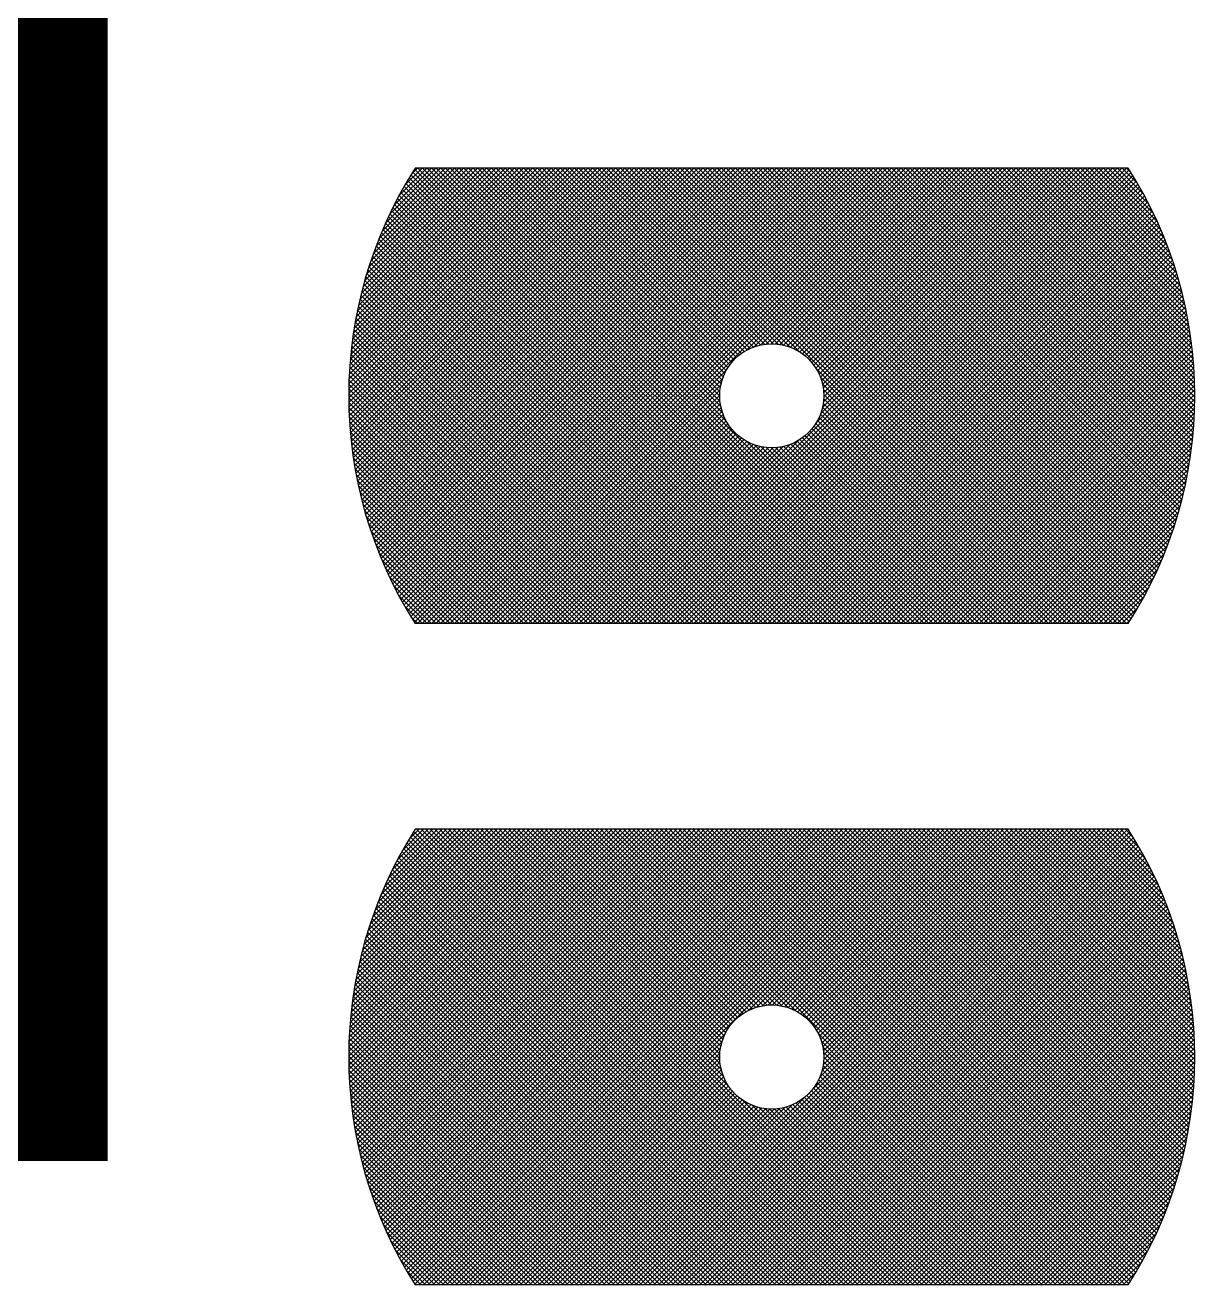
# Model space of a CAD drawing. Extents: x 0 to 395, y 0 to 270.
# Drawn here: x 320.982 to 325.475, y 105.17 to 110.009 of the extents above; entities that cross this region are included whole.
import ezdxf

# ---------------------------------------------------------------- set-up
doc = ezdxf.new("R2010")
doc.units = 0
doc.header["$LTSCALE"] = 0.3
doc.layers.get('0').update_dxf_attribs({"linetype": 'CONTINUOUS'})

# ---------------------------------------------------------------- blocks, each defined once
blk = doc.blocks.new('*X18')
at = {"color": 0}
for p, q in [((70.13, 66.0288), (71.0162, 66.915)), ((70.13, 66.0465), (70.9985, 66.915)), ((70.1302, 66.0643), (70.9809, 66.915)), ((70.1303, 66.0114), (71.0339, 66.915)), ((70.1306, 65.9941), (71.0516, 66.915)), ((70.1306, 66.0824), (70.9632, 66.915)), ((70.1311, 66.1006), (70.9455, 66.915)), ((70.1312, 65.977), (71.0693, 66.915)), ((70.1319, 66.1191), (70.9278, 66.915)), ((70.132, 65.96), (71.0869, 66.915)), ((70.1329, 65.9433), (71.1046, 66.915)), ((70.1329, 66.1378), (70.9102, 66.915)), ((70.134, 65.9267), (71.1223, 66.915)), ((70.1342, 66.1567), (70.8925, 66.915)), ((70.1352, 65.9102), (71.14, 66.915)), ((70.1357, 66.1759), (70.8748, 66.915)), ((70.1366, 65.8939), (71.1576, 66.915)), ((70.1374, 66.1953), (70.8571, 66.915)), ((70.1381, 65.8778), (71.1753, 66.915)), ((70.1395, 66.215), (70.8394, 66.915)), ((70.1398, 65.8618), (71.193, 66.915)), ((70.1416, 65.846), (71.2107, 66.915)), ((70.1417, 66.235), (70.8218, 66.915)), ((70.1436, 65.8302), (71.2284, 66.915)), ((70.1443, 66.2552), (70.8041, 66.915)), ((70.1457, 65.8147), (71.246, 66.915)), ((70.1472, 66.2758), (70.7864, 66.915)), ((70.1479, 65.7992), (71.2637, 66.915)), ((70.1503, 65.7839), (71.2814, 66.915)), ((70.1504, 66.2967), (70.7687, 66.915)), ((70.1528, 65.7687), (71.2991, 66.915)), ((70.1539, 66.3179), (70.7511, 66.915)), ((70.1554, 65.7537), (71.3167, 66.915)), ((70.1578, 66.3395), (70.7334, 66.915)), ((70.1582, 65.7388), (71.3344, 66.915)), ((70.161, 65.7239), (71.3521, 66.915)), ((70.1621, 66.3614), (70.7157, 66.915)), ((70.164, 65.7092), (71.3698, 66.915)), ((70.1668, 66.3838), (70.698, 66.915)), ((70.1671, 65.6947), (71.3875, 66.915)), ((70.1703, 65.6802), (71.4051, 66.915)), ((70.1719, 66.4065), (70.6803, 66.915)), ((70.1737, 65.6659), (71.4228, 66.915)), ((70.1771, 65.6516), (71.4405, 66.915)), ((70.1774, 66.4298), (70.6627, 66.915)), ((70.1806, 65.6375), (71.4582, 66.915)), ((70.1835, 66.4535), (70.645, 66.915)), ((70.1843, 65.6235), (71.4758, 66.915)), ((70.1881, 65.6095), (71.4935, 66.915)), ((70.1901, 66.4778), (70.6273, 66.915)), ((70.1919, 65.5957), (71.5112, 66.915)), ((70.1959, 65.582), (71.5289, 66.915)), ((70.1972, 66.5026), (70.6096, 66.915)), ((70.1999, 65.5684), (71.5465, 66.915)), ((70.2041, 65.5549), (71.5642, 66.915)), ((70.205, 66.5281), (70.592, 66.915)), ((70.2084, 65.5415), (71.5819, 66.915)), ((70.2127, 65.5281), (71.5996, 66.915)), ((70.2135, 66.5542), (70.5743, 66.915)), ((70.2172, 65.5149), (71.6173, 66.915)), ((70.2217, 65.5018), (71.6349, 66.915)), ((70.2228, 66.5812), (70.5566, 66.915)), ((70.2264, 65.4887), (71.6526, 66.915)), ((70.2311, 65.4758), (71.6703, 66.915)), ((70.2328, 66.6089), (70.5389, 66.915)), ((70.2359, 65.4629), (71.688, 66.915)), ((70.2408, 65.4502), (71.7056, 66.915)), ((70.2439, 66.6377), (70.5212, 66.915)), ((70.2458, 65.4375), (71.7233, 66.915)), ((70.2509, 65.4249), (71.741, 66.915)), ((70.256, 66.6675), (70.5036, 66.915)), ((70.2561, 65.4124), (71.7587, 66.915)), ((70.2613, 65.4), (71.7764, 66.915)), ((70.2667, 65.3877), (71.794, 66.915)), ((70.2694, 66.6985), (70.4859, 66.915)), ((70.2721, 65.3754), (71.8117, 66.915)), ((70.2776, 65.3632), (71.8294, 66.915)), ((70.2832, 65.3512), (71.8471, 66.915)), ((70.2843, 66.731), (70.4682, 66.915)), ((70.2889, 65.3392), (71.8647, 66.915)), ((70.2947, 65.3272), (71.8824, 66.915)), ((70.3005, 65.3154), (71.9001, 66.915)), ((70.3009, 66.7653), (70.4505, 66.915)), ((70.3064, 65.3036), (71.9178, 66.915)), ((70.3124, 65.292), (71.9355, 66.915)), ((70.3185, 65.2804), (71.9531, 66.915)), ((70.3196, 66.8017), (70.4329, 66.915)), ((70.3246, 65.2688), (71.9708, 66.915)), ((70.3309, 65.2574), (71.9885, 66.915)), ((70.3372, 65.246), (72.0062, 66.915)), ((70.3411, 66.8409), (70.4152, 66.915)), ((70.3436, 65.2347), (72.0238, 66.915)), ((70.35, 65.2235), (72.0415, 66.915)), ((70.3566, 65.2124), (72.0592, 66.915)), ((72.0667, 65.165), (70.3594, 66.8724)), ((70.3632, 65.2013), (72.0769, 66.915)), ((72.0844, 65.165), (70.366, 66.8834)), ((70.3662, 66.8837), (70.3975, 66.915)), ((70.3699, 65.1903), (72.0946, 66.915)), ((72.1021, 65.165), (70.3727, 66.8944)), ((70.3766, 65.1794), (72.1122, 66.915)), ((72.1198, 65.165), (70.3795, 66.9053)), ((70.3834, 65.1685), (72.1299, 66.915)), ((72.1375, 65.165), (70.3875, 66.915)), ((70.3976, 65.165), (72.1476, 66.915)), ((72.1551, 65.165), (70.4051, 66.915)), ((70.4153, 65.165), (72.1653, 66.915)), ((72.1728, 65.165), (70.4228, 66.915)), ((70.4329, 65.165), (72.1829, 66.915)), ((72.1905, 65.165), (70.4405, 66.915)), ((70.4506, 65.165), (72.2006, 66.915)), ((72.2082, 65.165), (70.4582, 66.915)), ((70.4683, 65.165), (72.2183, 66.915)), ((72.2258, 65.165), (70.4758, 66.915)), ((70.486, 65.165), (72.236, 66.915)), ((72.2435, 65.165), (70.4935, 66.915)), ((70.5037, 65.165), (72.2537, 66.915)), ((72.2612, 65.165), (70.5112, 66.915)), ((70.5213, 65.165), (72.2713, 66.915)), ((72.2789, 65.165), (70.5289, 66.915)), ((70.539, 65.165), (72.289, 66.915)), ((72.2966, 65.165), (70.5466, 66.915)), ((70.5567, 65.165), (72.3067, 66.915)), ((72.3142, 65.165), (70.5642, 66.915)), ((70.5744, 65.165), (72.3244, 66.915)), ((72.3319, 65.165), (70.5819, 66.915)), ((70.592, 65.165), (72.342, 66.915)), ((71.5963, 65.9183), (70.5996, 66.915)), ((71.5713, 65.961), (70.6173, 66.915)), ((71.5619, 65.9881), (70.6349, 66.915)), ((71.5572, 66.0104), (70.6526, 66.915)), ((71.5552, 66.0301), (70.6703, 66.915)), ((71.5552, 66.0478), (70.688, 66.915)), ((71.5565, 66.0642), (70.7057, 66.915)), ((71.5589, 66.0794), (70.7233, 66.915)), ((71.5623, 66.0937), (70.741, 66.915)), ((71.5666, 66.1071), (70.7587, 66.915)), ((71.5716, 66.1198), (70.7764, 66.915)), ((71.5773, 66.1318), (70.794, 66.915)), ((71.5836, 66.1431), (70.8117, 66.915)), ((71.5906, 66.1538), (70.8294, 66.915)), ((71.5981, 66.164), (70.8471, 66.915)), ((71.6062, 66.1736), (70.8648, 66.915)), ((71.6148, 66.1826), (70.8824, 66.915)), ((71.624, 66.1911), (70.9001, 66.915)), ((71.6337, 66.199), (70.9178, 66.915)), ((71.6441, 66.2064), (70.9355, 66.915)), ((71.655, 66.2132), (70.9531, 66.915)), ((71.6665, 66.2193), (70.9708, 66.915)), ((71.6786, 66.2249), (70.9885, 66.915)), ((71.6915, 66.2297), (71.0062, 66.915)), ((71.7052, 66.2337), (71.0239, 66.915)), ((71.7197, 66.2369), (71.0415, 66.915)), ((71.7352, 66.239), (71.0592, 66.915)), ((71.7519, 66.24), (71.0769, 66.915)), ((71.7701, 66.2394), (71.0946, 66.915)), ((71.7904, 66.2368), (71.1122, 66.915)), ((71.8137, 66.2312), (71.1299, 66.915)), ((71.843, 66.2196), (71.1476, 66.915)), ((72.9153, 65.165), (71.1653, 66.915)), ((71.1754, 65.165), (72.9254, 66.915)), ((72.933, 65.165), (71.183, 66.915)), ((71.1931, 65.165), (72.9431, 66.915)), ((72.9506, 65.165), (71.2006, 66.915)), ((71.2108, 65.165), (72.9608, 66.915)), ((72.9683, 65.165), (71.2183, 66.915)), ((71.2284, 65.165), (72.9784, 66.915)), ((72.986, 65.165), (71.236, 66.915)), ((71.2461, 65.165), (72.9961, 66.915)), ((73.0037, 65.165), (71.2537, 66.915)), ((71.2638, 65.165), (73.0138, 66.915)), ((73.0213, 65.165), (71.2713, 66.915)), ((71.2815, 65.165), (73.0315, 66.915)), ((73.039, 65.165), (71.289, 66.915)), ((71.2992, 65.165), (73.0492, 66.915)), ((73.0567, 65.165), (71.3067, 66.915)), ((71.3168, 65.165), (73.0668, 66.915)), ((73.0744, 65.165), (71.3244, 66.915)), ((71.3345, 65.165), (73.0845, 66.915)), ((73.0921, 65.165), (71.3421, 66.915)), ((71.3522, 65.165), (73.1022, 66.915)), ((73.1097, 65.165), (71.3597, 66.915)), ((71.3699, 65.165), (73.1199, 66.915)), ((73.1255, 65.1669), (71.3774, 66.915)), ((71.3875, 65.165), (73.1294, 66.9069)), ((73.1324, 65.1777), (71.3951, 66.915)), ((71.4052, 65.165), (73.1362, 66.896)), ((73.1391, 65.1886), (71.4128, 66.915)), ((71.4229, 65.165), (73.143, 66.8851)), ((73.1458, 65.1996), (71.4304, 66.915)), ((71.4406, 65.165), (73.1496, 66.8741)), ((73.1524, 65.2107), (71.4481, 66.915)), ((73.159, 65.2218), (71.4658, 66.915)), ((73.1655, 65.233), (71.4835, 66.915)), ((73.1719, 65.2443), (71.5012, 66.915)), ((73.1782, 65.2557), (71.5188, 66.915)), ((73.1844, 65.2671), (71.5365, 66.915)), ((73.1906, 65.2786), (71.5542, 66.915)), ((73.1967, 65.2902), (71.5719, 66.915)), ((73.2027, 65.3019), (71.5895, 66.915)), ((73.2086, 65.3136), (71.6072, 66.915)), ((73.2145, 65.3254), (71.6249, 66.915)), ((73.2202, 65.3373), (71.6426, 66.915)), ((73.2259, 65.3493), (71.6603, 66.915)), ((71.6615, 66.2168), (72.3597, 66.915)), ((73.2315, 65.3614), (71.6779, 66.915)), ((71.6923, 66.2299), (72.3774, 66.915)), ((73.2371, 65.3736), (71.6956, 66.915)), ((73.2425, 65.3858), (71.7133, 66.915)), ((71.7163, 66.2362), (72.3951, 66.915)), ((73.2479, 65.3981), (71.731, 66.915)), ((71.7369, 66.2392), (72.4128, 66.915)), ((73.2531, 65.4105), (71.7486, 66.915)), ((71.7554, 66.24), (72.4304, 66.915)), ((73.2583, 65.423), (71.7663, 66.915)), ((71.7724, 66.2392), (72.4481, 66.915)), ((73.2634, 65.4356), (71.784, 66.915)), ((71.788, 66.2373), (72.4658, 66.915)), ((73.2684, 65.4482), (71.8017, 66.915)), ((71.8027, 66.2342), (72.4835, 66.915)), ((71.8165, 66.2303), (72.5011, 66.915)), ((73.2733, 65.461), (71.8194, 66.915)), ((71.8294, 66.2256), (72.5188, 66.915)), ((73.2782, 65.4738), (71.837, 66.915)), ((71.8417, 66.2202), (72.5365, 66.915)), ((71.8533, 66.2142), (72.5542, 66.915)), ((73.2829, 65.4868), (71.8547, 66.915)), ((71.8643, 66.2075), (72.5719, 66.915)), ((73.2876, 65.4998), (71.8724, 66.915)), ((71.8747, 66.2002), (72.5895, 66.915)), ((71.8846, 66.1924), (72.6072, 66.915)), ((73.2921, 65.5129), (71.8901, 66.915)), ((71.8938, 66.184), (72.6249, 66.915)), ((71.9026, 66.175), (72.6426, 66.915)), ((73.2966, 65.5261), (71.9077, 66.915)), ((71.9107, 66.1655), (72.6602, 66.915)), ((71.9183, 66.1554), (72.6779, 66.915)), ((71.9206, 65.9279), (72.9077, 66.915)), ((71.9254, 66.1448), (72.6956, 66.915)), ((73.301, 65.5394), (71.9254, 66.915)), ((71.9318, 66.1335), (72.7133, 66.915)), ((71.9376, 66.1216), (72.731, 66.915)), ((71.9406, 65.9656), (72.8901, 66.915)), ((71.9427, 66.1091), (72.7486, 66.915)), ((73.3053, 65.5528), (71.9431, 66.915)), ((71.9471, 66.0958), (72.7663, 66.915)), ((71.9491, 65.9917), (72.8724, 66.915)), ((71.9506, 66.0816), (72.784, 66.915)), ((71.9532, 66.0666), (72.8017, 66.915)), ((71.9532, 66.0135), (72.8547, 66.915)), ((71.9547, 66.0504), (72.8193, 66.915)), ((71.9549, 66.0329), (72.837, 66.915)), ((73.3094, 65.5663), (71.9608, 66.915)), ((73.3135, 65.5799), (71.9784, 66.915)), ((73.3175, 65.5936), (71.9961, 66.915)), ((73.3214, 65.6074), (72.0138, 66.915)), ((73.3251, 65.6213), (72.0315, 66.915)), ((73.3288, 65.6353), (72.0492, 66.915)), ((73.3324, 65.6495), (72.0668, 66.915)), ((73.3358, 65.6637), (72.0845, 66.915)), ((73.3392, 65.678), (72.1022, 66.915)), ((73.3424, 65.6925), (72.1199, 66.915)), ((73.3455, 65.707), (72.1375, 66.915)), ((73.3485, 65.7217), (72.1552, 66.915)), ((73.3514, 65.7365), (72.1729, 66.915)), ((73.3542, 65.7514), (72.1906, 66.915)), ((73.3568, 65.7664), (72.2083, 66.915)), ((73.3593, 65.7816), (72.2259, 66.915)), ((73.3617, 65.7969), (72.2436, 66.915)), ((73.364, 65.8123), (72.2613, 66.915)), ((73.3661, 65.8279), (72.279, 66.915)), ((73.3681, 65.8436), (72.2966, 66.915)), ((73.3699, 65.8594), (72.3143, 66.915)), ((73.3716, 65.8754), (72.332, 66.915)), ((73.3732, 65.8915), (72.3497, 66.915)), ((73.3746, 65.9077), (72.3674, 66.915)), ((73.3759, 65.9242), (72.385, 66.915)), ((73.377, 65.9407), (72.4027, 66.915)), ((73.3779, 65.9575), (72.4204, 66.915)), ((73.3787, 65.9744), (72.4381, 66.915)), ((73.3793, 65.9915), (72.4557, 66.915)), ((73.3797, 66.0087), (72.4734, 66.915)), ((73.3799, 66.0262), (72.4911, 66.915)), ((73.38, 66.0438), (72.5088, 66.915)), ((73.3799, 66.0616), (72.5265, 66.915)), ((73.3795, 66.0796), (72.5441, 66.915)), ((73.379, 66.0978), (72.5618, 66.915)), ((73.3782, 66.1163), (72.5795, 66.915)), ((73.3772, 66.1349), (72.5972, 66.915)), ((73.376, 66.1538), (72.6148, 66.915)), ((73.3746, 66.173), (72.6325, 66.915)), ((73.3728, 66.1924), (72.6502, 66.915)), ((73.3709, 66.212), (72.6679, 66.915)), ((73.3686, 66.2319), (72.6856, 66.915)), ((73.3661, 66.2521), (72.7032, 66.915)), ((73.3633, 66.2727), (72.7209, 66.915)), ((73.3601, 66.2935), (72.7386, 66.915)), ((73.3566, 66.3146), (72.7563, 66.915)), ((73.3528, 66.3362), (72.7739, 66.915)), ((73.3486, 66.3581), (72.7916, 66.915)), ((73.344, 66.3803), (72.8093, 66.915)), ((73.3389, 66.4031), (72.827, 66.915)), ((73.3334, 66.4262), (72.8447, 66.915)), ((73.3275, 66.4499), (72.8623, 66.915)), ((73.321, 66.4741), (72.88, 66.915)), ((73.3139, 66.4988), (72.8977, 66.915)), ((73.3062, 66.5242), (72.9154, 66.915)), ((73.2978, 66.5502), (72.933, 66.915)), ((73.2887, 66.577), (72.9507, 66.915)), ((73.2787, 66.6047), (72.9684, 66.915)), ((73.2678, 66.6332), (72.9861, 66.915)), ((73.2559, 66.6629), (73.0038, 66.915)), ((73.2427, 66.6937), (73.0214, 66.915)), ((73.2281, 66.726), (73.0391, 66.915)), ((73.2118, 66.76), (73.0568, 66.915)), ((73.1934, 66.7961), (73.0745, 66.915)), ((73.1724, 66.8348), (73.0921, 66.915)), ((73.1479, 66.8769), (73.1098, 66.915)), ((71.996, 65.165), (70.3336, 66.8275)), ((72.0137, 65.165), (70.3399, 66.8388)), ((72.0314, 65.165), (70.3463, 66.8501)), ((72.0491, 65.165), (70.3528, 66.8613)), ((71.4583, 65.165), (73.1562, 66.863)), ((71.4759, 65.165), (73.1627, 66.8518)), ((71.4936, 65.165), (73.1691, 66.8405)), ((71.5113, 65.165), (73.1755, 66.8292)), ((71.9253, 65.165), (70.309, 66.7814)), ((71.943, 65.165), (70.315, 66.793)), ((71.9607, 65.165), (70.3211, 66.8046)), ((71.9784, 65.165), (70.3273, 66.8161)), ((71.529, 65.165), (73.1818, 66.8178)), ((71.5466, 65.165), (73.188, 66.8063)), ((71.5643, 65.165), (73.1941, 66.7948)), ((71.582, 65.165), (73.2001, 66.7831)), ((71.8546, 65.165), (70.2856, 66.734)), ((71.8723, 65.165), (70.2914, 66.7459)), ((71.89, 65.165), (70.2971, 66.7578)), ((71.9076, 65.165), (70.303, 66.7696)), ((71.5997, 65.165), (73.2061, 66.7714)), ((71.6173, 65.165), (73.212, 66.7596)), ((71.635, 65.165), (73.2178, 66.7477)), ((71.6527, 65.165), (73.2235, 66.7358)), ((71.7839, 65.165), (70.2636, 66.6853)), ((71.8016, 65.165), (70.269, 66.6976)), ((71.8193, 65.165), (70.2745, 66.7098)), ((71.8369, 65.165), (70.28, 66.7219)), ((71.6704, 65.165), (73.2291, 66.7238)), ((71.6881, 65.165), (73.2347, 66.7116)), ((71.7057, 65.165), (73.2402, 66.6994)), ((71.7234, 65.165), (73.2456, 66.6872)), ((71.7132, 65.165), (70.2429, 66.6352)), ((71.7309, 65.165), (70.248, 66.6479)), ((71.7486, 65.165), (70.2531, 66.6604)), ((71.7662, 65.165), (70.2583, 66.6729)), ((71.7411, 65.165), (73.2509, 66.6748)), ((71.7588, 65.165), (73.2561, 66.6623)), ((71.7764, 65.165), (73.2612, 66.6498)), ((71.7941, 65.165), (73.2663, 66.6372)), ((71.6425, 65.165), (70.2237, 66.5838)), ((71.6602, 65.165), (70.2284, 66.5968)), ((71.6778, 65.165), (70.2331, 66.6097)), ((71.6955, 65.165), (70.238, 66.6225)), ((71.8118, 65.165), (73.2713, 66.6245)), ((71.8295, 65.165), (73.2761, 66.6117)), ((71.8472, 65.165), (73.2809, 66.5988)), ((71.8648, 65.165), (73.2856, 66.5858)), ((71.5895, 65.165), (70.2102, 66.5442)), ((71.6071, 65.165), (70.2146, 66.5575)), ((71.6248, 65.165), (70.2191, 66.5707)), ((71.8825, 65.165), (73.2902, 66.5727)), ((71.9002, 65.165), (73.2947, 66.5595)), ((71.9179, 65.165), (73.2991, 66.5463)), ((71.9355, 65.165), (73.3034, 66.5329)), ((71.5187, 65.165), (70.1936, 66.4901)), ((71.5364, 65.165), (70.1976, 66.5038)), ((71.5541, 65.165), (70.2017, 66.5174)), ((71.5718, 65.165), (70.2059, 66.5309)), ((71.9532, 65.165), (73.3077, 66.5194)), ((71.9709, 65.165), (73.3118, 66.5059)), ((71.9886, 65.165), (73.3158, 66.4922)), ((71.4657, 65.165), (70.1822, 66.4485)), ((71.4834, 65.165), (70.1859, 66.4625)), ((71.5011, 65.165), (70.1897, 66.4764)), ((72.0063, 65.165), (73.3197, 66.4785)), ((72.0239, 65.165), (73.3235, 66.4646)), ((72.0416, 65.165), (73.3273, 66.4506)), ((72.0593, 65.165), (73.3309, 66.4366)), ((71.395, 65.165), (70.1685, 66.3915)), ((71.4127, 65.165), (70.1717, 66.4059)), ((71.4304, 65.165), (70.1751, 66.4202)), ((71.448, 65.165), (70.1786, 66.4344)), ((72.077, 65.165), (73.3344, 66.4224)), ((72.0946, 65.165), (73.3378, 66.4081)), ((72.1123, 65.165), (73.341, 66.3937)), ((71.342, 65.165), (70.1594, 66.3476)), ((71.3596, 65.165), (70.1623, 66.3623)), ((71.3773, 65.165), (70.1653, 66.377)), ((72.13, 65.165), (73.3442, 66.3792)), ((72.1477, 65.165), (73.3473, 66.3646)), ((72.1654, 65.165), (73.3502, 66.3498)), ((71.2889, 65.165), (70.1514, 66.3026)), ((71.3066, 65.165), (70.1539, 66.3177)), ((71.3243, 65.165), (70.1566, 66.3327)), ((72.183, 65.165), (73.353, 66.335)), ((72.2007, 65.165), (73.3557, 66.32)), ((72.2184, 65.165), (73.3583, 66.3049)), ((71.2359, 65.165), (70.1445, 66.2564)), ((71.2536, 65.165), (70.1466, 66.2719)), ((71.2713, 65.165), (70.1489, 66.2873)), ((72.2361, 65.165), (73.3607, 66.2896)), ((72.2537, 65.165), (73.363, 66.2743)), ((72.2714, 65.165), (73.3652, 66.2588)), ((72.2891, 65.165), (73.3673, 66.2432)), ((71.1829, 65.165), (70.1388, 66.209)), ((71.2005, 65.165), (70.1406, 66.225)), ((71.2182, 65.165), (70.1425, 66.2408)), ((72.3068, 65.165), (73.3692, 66.2274)), ((72.3245, 65.165), (73.3709, 66.2115)), ((72.3421, 65.165), (73.3726, 66.1954)), ((71.1298, 65.165), (70.1345, 66.1604)), ((71.1475, 65.165), (70.1358, 66.1767)), ((71.1652, 65.165), (70.1372, 66.193)), ((72.3598, 65.165), (73.374, 66.1792)), ((72.3775, 65.165), (73.3753, 66.1629)), ((72.3952, 65.165), (73.3765, 66.1463)), ((71.0768, 65.165), (70.1315, 66.1103)), ((71.0945, 65.165), (70.1323, 66.1271)), ((71.1122, 65.165), (70.1333, 66.1438)), ((70.6097, 65.165), (71.5782, 66.1335)), ((70.6274, 65.165), (71.5651, 66.1027)), ((72.8976, 65.165), (71.9346, 66.128)), ((72.8799, 65.165), (71.9462, 66.0987)), ((72.4128, 65.165), (73.3775, 66.1297)), ((72.4305, 65.165), (73.3784, 66.1128)), ((71.0238, 65.165), (70.1301, 66.0587)), ((71.0414, 65.165), (70.1304, 66.076)), ((71.0591, 65.165), (70.1309, 66.0932)), ((70.6451, 65.165), (71.5588, 66.0787)), ((70.6628, 65.165), (71.5558, 66.0581)), ((72.8622, 65.165), (71.9518, 66.0754)), ((72.8446, 65.165), (71.9544, 66.0551)), ((72.4482, 65.165), (73.379, 66.0958)), ((72.4659, 65.165), (73.3795, 66.0787)), ((72.4836, 65.165), (73.3799, 66.0613)), ((71.0061, 65.165), (70.13, 66.0411)), ((70.9884, 65.165), (70.1301, 66.0233)), ((70.9707, 65.165), (70.1304, 66.0054)), ((70.6804, 65.165), (71.555, 66.0396)), ((70.6981, 65.165), (71.5558, 66.0226)), ((70.7158, 65.165), (71.5577, 66.007)), ((72.7915, 65.165), (71.9519, 66.0047)), ((72.8092, 65.165), (71.954, 66.0202)), ((72.8269, 65.165), (71.955, 66.0369)), ((72.5012, 65.165), (73.38, 66.0438)), ((72.5189, 65.165), (73.3799, 66.026)), ((72.5366, 65.165), (73.3797, 66.0081)), ((70.9531, 65.165), (70.1309, 65.9872)), ((70.9354, 65.165), (70.1316, 65.9688)), ((70.7335, 65.165), (71.5608, 65.9923)), ((70.7511, 65.165), (71.5647, 65.9785)), ((70.7688, 65.165), (71.5694, 65.9656)), ((70.7865, 65.165), (71.5748, 65.9533)), ((72.7385, 65.165), (71.9399, 65.9636)), ((72.7562, 65.165), (71.9447, 65.9765)), ((72.7739, 65.165), (71.9487, 65.9902)), ((72.5543, 65.165), (73.3792, 65.99)), ((72.5719, 65.165), (73.3786, 65.9716)), ((72.5896, 65.165), (73.3777, 65.9531)), ((70.9177, 65.165), (70.1325, 65.9502)), ((70.9, 65.165), (70.1336, 65.9314)), ((70.8823, 65.165), (70.135, 65.9123)), ((70.8042, 65.165), (71.5808, 65.9417)), ((70.8219, 65.165), (71.5875, 65.9307)), ((70.8395, 65.165), (71.5948, 65.9203)), ((70.8572, 65.165), (71.6026, 65.9104)), ((72.6501, 65.165), (71.9061, 65.909)), ((72.6678, 65.165), (71.914, 65.9187)), ((72.6855, 65.165), (71.9214, 65.9291)), ((72.7031, 65.165), (71.9282, 65.94)), ((72.7208, 65.165), (71.9343, 65.9515)), ((72.6073, 65.165), (73.3766, 65.9343)), ((72.625, 65.165), (73.3752, 65.9152)), ((70.8647, 65.165), (70.1367, 65.893)), ((70.847, 65.165), (70.1386, 65.8734)), ((70.8749, 65.165), (71.611, 65.9012)), ((70.8926, 65.165), (71.62, 65.8924)), ((70.9102, 65.165), (71.6295, 65.8843)), ((70.9279, 65.165), (71.6396, 65.8767)), ((70.9456, 65.165), (71.6502, 65.8696)), ((70.9633, 65.165), (71.6615, 65.8632)), ((70.981, 65.165), (71.6734, 65.8574)), ((71.1577, 65.165), (71.8671, 65.8744)), ((72.3496, 65.165), (71.6333, 65.8813)), ((72.3673, 65.165), (71.676, 65.8563)), ((72.5264, 65.165), (71.8348, 65.8566)), ((72.544, 65.165), (71.8468, 65.8623)), ((72.5617, 65.165), (71.8581, 65.8686)), ((72.5794, 65.165), (71.8688, 65.8756)), ((72.5971, 65.165), (71.879, 65.8831)), ((72.6148, 65.165), (71.8886, 65.8912)), ((72.6324, 65.165), (71.8976, 65.8998)), ((72.6427, 65.165), (73.3736, 65.8959)), ((72.6603, 65.165), (73.3717, 65.8764)), ((72.678, 65.165), (73.3696, 65.8566)), ((70.8293, 65.165), (70.1407, 65.8536)), ((70.8116, 65.165), (70.1432, 65.8335)), ((70.794, 65.165), (70.1459, 65.813)), ((70.9986, 65.165), (71.6859, 65.8523)), ((71.0163, 65.165), (71.6992, 65.8479)), ((71.034, 65.165), (71.7134, 65.8444)), ((71.0517, 65.165), (71.7284, 65.8418)), ((71.0693, 65.165), (71.7446, 65.8403)), ((71.087, 65.165), (71.7621, 65.8401)), ((71.1047, 65.165), (71.7815, 65.8418)), ((71.1224, 65.165), (71.8033, 65.8459)), ((71.1401, 65.165), (71.8294, 65.8544)), ((72.3849, 65.165), (71.7031, 65.8469)), ((72.4026, 65.165), (71.7254, 65.8422)), ((72.4203, 65.165), (71.7451, 65.8402)), ((72.438, 65.165), (71.7628, 65.8402)), ((72.4557, 65.165), (71.7792, 65.8415)), ((72.4733, 65.165), (71.7944, 65.8439)), ((72.491, 65.165), (71.8087, 65.8473)), ((72.5087, 65.165), (71.8221, 65.8516)), ((72.6957, 65.165), (73.3672, 65.8365)), ((72.7134, 65.165), (73.3645, 65.8161)), ((70.7763, 65.165), (70.149, 65.7923)), ((70.7586, 65.165), (70.1524, 65.7712)), ((72.731, 65.165), (73.3615, 65.7955)), ((72.7487, 65.165), (73.3582, 65.7744)), ((70.7409, 65.165), (70.1561, 65.7498)), ((70.7232, 65.165), (70.1602, 65.728)), ((72.7664, 65.165), (73.3545, 65.7531)), ((72.7841, 65.165), (73.3504, 65.7313)), ((70.7056, 65.165), (70.1647, 65.7058)), ((70.6879, 65.165), (70.1696, 65.6832)), ((72.8018, 65.165), (73.346, 65.7092)), ((72.8194, 65.165), (73.3411, 65.6867)), ((72.8371, 65.165), (73.3358, 65.6637)), ((70.6702, 65.165), (70.175, 65.6602)), ((70.6525, 65.165), (70.1808, 65.6367)), ((72.8548, 65.165), (73.3301, 65.6403)), ((72.8725, 65.165), (73.3238, 65.6163)), ((70.6349, 65.165), (70.1872, 65.6127)), ((70.6172, 65.165), (70.1941, 65.5881)), ((72.8901, 65.165), (73.317, 65.5918)), ((72.9078, 65.165), (73.3096, 65.5667)), ((70.5995, 65.165), (70.2016, 65.5629)), ((70.5818, 65.165), (70.2098, 65.537)), ((72.9255, 65.165), (73.3015, 65.541)), ((70.5641, 65.165), (70.2187, 65.5104)), ((70.5465, 65.165), (70.2284, 65.483)), ((72.9432, 65.165), (73.2927, 65.5145)), ((72.9609, 65.165), (73.2831, 65.4872)), ((70.5288, 65.165), (70.2391, 65.4547)), ((70.5111, 65.165), (70.2507, 65.4254)), ((72.9785, 65.165), (73.2726, 65.4591)), ((72.9962, 65.165), (73.2611, 65.4299)), ((70.4934, 65.165), (70.2635, 65.3949)), ((73.0139, 65.165), (73.2485, 65.3996)), ((70.4758, 65.165), (70.2777, 65.363)), ((70.4581, 65.165), (70.2935, 65.3295)), ((73.0316, 65.165), (73.2345, 65.368)), ((73.0492, 65.165), (73.219, 65.3347)), ((70.4404, 65.165), (70.3113, 65.2941)), ((73.0669, 65.165), (73.2015, 65.2996)), ((70.4227, 65.165), (70.3315, 65.2562)), ((73.0846, 65.165), (73.1817, 65.2621)), ((70.405, 65.165), (70.3549, 65.2151)), ((73.1023, 65.165), (73.1589, 65.2216)), ((70.3874, 65.165), (70.3828, 65.1696)), ((73.12, 65.165), (73.1318, 65.1769))]:
    blk.add_line(p, q, dxfattribs=at)
blk = doc.blocks.new('*X16')
at = {"color": 0}
for p, q in [((70.13, 68.5744), (71.0106, 69.455)), ((70.13, 68.5921), (70.993, 69.455)), ((70.1302, 68.5569), (71.0283, 69.455)), ((70.1303, 68.61), (70.9753, 69.455)), ((70.1305, 68.5395), (71.046, 69.455)), ((70.1307, 68.6281), (70.9576, 69.455)), ((70.131, 68.5224), (71.0637, 69.455)), ((70.1314, 68.6464), (70.9399, 69.455)), ((70.1317, 68.5054), (71.0813, 69.455)), ((70.1322, 68.665), (70.9222, 69.455)), ((70.1326, 68.4886), (71.099, 69.455)), ((70.1333, 68.6837), (70.9046, 69.455)), ((70.1336, 68.4719), (71.1167, 69.455)), ((70.1346, 68.7028), (70.8869, 69.455)), ((70.1348, 68.4554), (71.1344, 69.455)), ((70.1361, 68.4391), (71.1521, 69.455)), ((70.1362, 68.722), (70.8692, 69.455)), ((70.1376, 68.4229), (71.1697, 69.455)), ((70.138, 68.7415), (70.8515, 69.455)), ((70.1393, 68.4068), (71.1874, 69.455)), ((70.1401, 68.7613), (70.8339, 69.455)), ((70.141, 68.3909), (71.2051, 69.455)), ((70.1425, 68.7813), (70.8162, 69.455)), ((70.143, 68.3752), (71.2228, 69.455)), ((70.145, 68.3596), (71.2404, 69.455)), ((70.1452, 68.8017), (70.7985, 69.455)), ((70.1472, 68.3441), (71.2581, 69.455)), ((70.1482, 68.8223), (70.7808, 69.455)), ((70.1495, 68.3287), (71.2758, 69.455)), ((70.1515, 68.8433), (70.7631, 69.455)), ((70.152, 68.3135), (71.2935, 69.455)), ((70.1546, 68.2984), (71.3112, 69.455)), ((70.1551, 68.8647), (70.7455, 69.455)), ((70.1573, 68.2835), (71.3288, 69.455)), ((70.1591, 68.8863), (70.7278, 69.455)), ((70.1601, 68.2686), (71.3465, 69.455)), ((70.1631, 68.2539), (71.3642, 69.455)), ((70.1635, 68.9084), (70.7101, 69.455)), ((70.1661, 68.2393), (71.3819, 69.455)), ((70.1683, 68.9309), (70.6924, 69.455)), ((70.1693, 68.2248), (71.3995, 69.455)), ((70.1726, 68.2104), (71.4172, 69.455)), ((70.1736, 68.9538), (70.6748, 69.455)), ((70.176, 68.1961), (71.4349, 69.455)), ((70.1793, 68.9772), (70.6571, 69.455)), ((70.1795, 68.1819), (71.4526, 69.455)), ((70.1831, 68.1679), (71.4703, 69.455)), ((70.1855, 69.0011), (70.6394, 69.455)), ((70.1869, 68.1539), (71.4879, 69.455)), ((70.1907, 68.1401), (71.5056, 69.455)), ((70.1923, 69.0255), (70.6217, 69.455)), ((70.1946, 68.1263), (71.5233, 69.455)), ((70.1986, 68.1127), (71.541, 69.455)), ((70.1996, 69.0506), (70.604, 69.455)), ((70.2028, 68.0991), (71.5586, 69.455)), ((70.207, 68.0857), (71.5763, 69.455)), ((70.2076, 69.0763), (70.5864, 69.455)), ((70.2113, 68.0723), (71.594, 69.455)), ((70.2158, 68.0591), (71.6117, 69.455)), ((70.2163, 69.1027), (70.5687, 69.455)), ((70.2203, 68.0459), (71.6294, 69.455)), ((70.2249, 68.0329), (71.647, 69.455)), ((70.2258, 69.1298), (70.551, 69.455)), ((70.2296, 68.0199), (71.6647, 69.455)), ((70.2344, 68.007), (71.6824, 69.455)), ((70.2362, 69.1579), (70.5333, 69.455)), ((70.2393, 67.9942), (71.7001, 69.455)), ((70.2442, 67.9815), (71.7177, 69.455)), ((70.2476, 69.1869), (70.5157, 69.455)), ((70.2493, 67.9689), (71.7354, 69.455)), ((70.2544, 67.9563), (71.7531, 69.455)), ((70.2597, 67.9439), (71.7708, 69.455)), ((70.2601, 69.2171), (70.498, 69.455)), ((70.265, 67.9315), (71.7885, 69.455)), ((70.2704, 67.9193), (71.8061, 69.455)), ((70.2739, 69.2486), (70.4803, 69.455)), ((70.2759, 67.9071), (71.8238, 69.455)), ((70.2814, 67.895), (71.8415, 69.455)), ((70.2871, 67.8829), (71.8592, 69.455)), ((70.2893, 69.2817), (70.4626, 69.455)), ((70.2928, 67.871), (71.8768, 69.455)), ((70.2986, 67.8591), (71.8945, 69.455)), ((70.3045, 67.8473), (71.9122, 69.455)), ((70.3065, 69.3166), (70.4449, 69.455)), ((70.3105, 67.8356), (71.9299, 69.455)), ((70.3166, 67.824), (71.9476, 69.455)), ((70.3227, 67.8125), (71.9652, 69.455)), ((70.3261, 69.3538), (70.4273, 69.455)), ((70.3289, 67.801), (71.9829, 69.455)), ((70.3352, 67.7896), (72.0006, 69.455)), ((70.3415, 67.7783), (72.0183, 69.455)), ((70.348, 67.767), (72.0359, 69.455)), ((70.3486, 69.394), (70.4096, 69.455)), ((70.3545, 67.7559), (72.0536, 69.455)), ((70.3611, 67.7448), (72.0713, 69.455)), ((70.3677, 67.7338), (72.089, 69.455)), ((70.3745, 67.7228), (72.1067, 69.455)), ((72.1077, 67.705), (70.3749, 69.4378)), ((70.3751, 69.4382), (70.3919, 69.455)), ((70.3813, 67.7119), (72.1243, 69.455)), ((72.1254, 67.705), (70.3817, 69.4487)), ((70.392, 67.705), (72.142, 69.455)), ((72.143, 67.705), (70.393, 69.455)), ((70.4097, 67.705), (72.1597, 69.455)), ((72.1607, 67.705), (70.4107, 69.455)), ((70.4274, 67.705), (72.1774, 69.455)), ((72.1784, 67.705), (70.4284, 69.455)), ((70.445, 67.705), (72.195, 69.455)), ((72.1961, 67.705), (70.4461, 69.455)), ((70.4627, 67.705), (72.2127, 69.455)), ((72.2138, 67.705), (70.4638, 69.455)), ((70.4804, 67.705), (72.2304, 69.455)), ((72.2314, 67.705), (70.4814, 69.455)), ((70.4981, 67.705), (72.2481, 69.455)), ((72.2491, 67.705), (70.4991, 69.455)), ((70.5157, 67.705), (72.2657, 69.455)), ((72.2668, 67.705), (70.5168, 69.455)), ((70.5334, 67.705), (72.2834, 69.455)), ((72.2845, 67.705), (70.5345, 69.455)), ((70.5511, 67.705), (72.3011, 69.455)), ((72.3021, 67.705), (70.5521, 69.455)), ((70.5688, 67.705), (72.3188, 69.455)), ((72.3198, 67.705), (70.5698, 69.455)), ((70.5865, 67.705), (72.3365, 69.455)), ((72.3375, 67.705), (70.5875, 69.455)), ((71.5842, 68.476), (70.6052, 69.455)), ((71.5675, 68.5103), (70.6229, 69.455)), ((71.56, 68.5355), (70.6405, 69.455)), ((71.5563, 68.5569), (70.6582, 69.455)), ((71.555, 68.5758), (70.6759, 69.455)), ((71.5554, 68.5931), (70.6936, 69.455)), ((71.5571, 68.6091), (70.7112, 69.455)), ((71.5599, 68.624), (70.7289, 69.455)), ((71.5636, 68.638), (70.7466, 69.455)), ((71.5681, 68.6512), (70.7643, 69.455)), ((71.5733, 68.6636), (70.782, 69.455)), ((71.5792, 68.6754), (70.7996, 69.455)), ((71.5858, 68.6866), (70.8173, 69.455)), ((71.5929, 68.6971), (70.835, 69.455)), ((71.6006, 68.7071), (70.8527, 69.455)), ((71.6088, 68.7165), (70.8703, 69.455)), ((71.6176, 68.7254), (70.888, 69.455)), ((71.627, 68.7337), (70.9057, 69.455)), ((71.6369, 68.7414), (70.9234, 69.455)), ((71.6474, 68.7486), (70.9411, 69.455)), ((71.6585, 68.7552), (70.9587, 69.455)), ((71.6703, 68.7612), (70.9764, 69.455)), ((71.6826, 68.7664), (70.9941, 69.455)), ((71.6957, 68.771), (71.0118, 69.455)), ((71.7096, 68.7748), (71.0294, 69.455)), ((71.7245, 68.7777), (71.0471, 69.455)), ((71.7403, 68.7795), (71.0648, 69.455)), ((71.7575, 68.78), (71.0825, 69.455)), ((71.7763, 68.7789), (71.1002, 69.455)), ((71.7974, 68.7755), (71.1178, 69.455)), ((71.8221, 68.7684), (71.1355, 69.455)), ((71.8549, 68.7532), (71.1532, 69.455)), ((71.1698, 67.705), (72.9198, 69.455)), ((72.9209, 67.705), (71.1709, 69.455)), ((71.1875, 67.705), (72.9375, 69.455)), ((72.9385, 67.705), (71.1885, 69.455)), ((71.2052, 67.705), (72.9552, 69.455)), ((72.9562, 67.705), (71.2062, 69.455)), ((71.2229, 67.705), (72.9729, 69.455)), ((72.9739, 67.705), (71.2239, 69.455)), ((71.2405, 67.705), (72.9905, 69.455)), ((72.9916, 67.705), (71.2416, 69.455)), ((71.2582, 67.705), (73.0082, 69.455)), ((73.0092, 67.705), (71.2592, 69.455)), ((71.2759, 67.705), (73.0259, 69.455)), ((73.0269, 67.705), (71.2769, 69.455)), ((71.2936, 67.705), (73.0436, 69.455)), ((73.0446, 67.705), (71.2946, 69.455)), ((71.3112, 67.705), (73.0612, 69.455)), ((73.0623, 67.705), (71.3123, 69.455)), ((71.3289, 67.705), (73.0789, 69.455)), ((73.08, 67.705), (71.33, 69.455)), ((71.3466, 67.705), (73.0966, 69.455)), ((73.0976, 67.705), (71.3476, 69.455)), ((71.3643, 67.705), (73.1143, 69.455)), ((73.1153, 67.705), (71.3653, 69.455)), ((71.382, 67.705), (73.1273, 69.4503)), ((73.1277, 67.7103), (71.383, 69.455)), ((71.3996, 67.705), (73.1341, 69.4395)), ((73.1345, 67.7212), (71.4007, 69.455)), ((73.1412, 67.7321), (71.4183, 69.455)), ((73.1479, 67.7431), (71.436, 69.455)), ((73.1545, 67.7542), (71.4537, 69.455)), ((73.161, 67.7653), (71.4714, 69.455)), ((73.1675, 67.7766), (71.4891, 69.455)), ((73.1739, 67.7879), (71.5067, 69.455)), ((73.1802, 67.7993), (71.5244, 69.455)), ((73.1864, 67.8107), (71.5421, 69.455)), ((73.1925, 67.8223), (71.5598, 69.455)), ((73.1986, 67.8339), (71.5774, 69.455)), ((73.2046, 67.8456), (71.5951, 69.455)), ((73.2105, 67.8573), (71.6128, 69.455)), ((73.2163, 67.8692), (71.6305, 69.455)), ((73.222, 67.8811), (71.6482, 69.455)), ((71.6483, 68.7492), (72.3541, 69.455)), ((73.2277, 67.8931), (71.6658, 69.455)), ((73.2333, 67.9052), (71.6835, 69.455)), ((71.6837, 68.7668), (72.3718, 69.455)), ((73.2388, 67.9174), (71.7012, 69.455)), ((71.7092, 68.7747), (72.3895, 69.455)), ((73.2442, 67.9297), (71.7189, 69.455)), ((71.7307, 68.7785), (72.4072, 69.455)), ((73.2495, 67.942), (71.7365, 69.455)), ((71.7498, 68.7799), (72.4248, 69.455)), ((73.2548, 67.9545), (71.7542, 69.455)), ((71.7672, 68.7796), (72.4425, 69.455)), ((73.2599, 67.967), (71.7719, 69.455)), ((71.7832, 68.778), (72.4602, 69.455)), ((73.265, 67.9796), (71.7896, 69.455)), ((71.7982, 68.7753), (72.4779, 69.455)), ((73.27, 67.9923), (71.8073, 69.455)), ((71.8122, 68.7716), (72.4956, 69.455)), ((73.2749, 68.005), (71.8249, 69.455)), ((71.8254, 68.7672), (72.5132, 69.455)), ((71.8379, 68.762), (72.5309, 69.455)), ((73.2797, 68.0179), (71.8426, 69.455)), ((71.8497, 68.7561), (72.5486, 69.455)), ((73.2844, 68.0309), (71.8603, 69.455)), ((71.8609, 68.7496), (72.5663, 69.455)), ((71.8715, 68.7426), (72.5839, 69.455)), ((73.289, 68.0439), (71.878, 69.455)), ((71.8815, 68.7349), (72.6016, 69.455)), ((71.891, 68.7267), (72.6193, 69.455)), ((73.2936, 68.0571), (71.8956, 69.455)), ((71.8999, 68.7179), (72.637, 69.455)), ((71.9082, 68.7086), (72.6547, 69.455)), ((73.298, 68.0703), (71.9133, 69.455)), ((71.916, 68.6987), (72.6723, 69.455)), ((71.9232, 68.6882), (72.69, 69.455)), ((71.9296, 68.4825), (72.9021, 69.455)), ((71.9298, 68.6771), (72.7077, 69.455)), ((73.3023, 68.0837), (71.931, 69.455)), ((71.9358, 68.6655), (72.7254, 69.455)), ((71.9412, 68.6531), (72.743, 69.455)), ((71.944, 68.5145), (72.8845, 69.455)), ((71.9458, 68.64), (72.7607, 69.455)), ((73.3066, 68.0971), (71.9487, 69.455)), ((71.9496, 68.6262), (72.7784, 69.455)), ((71.9507, 68.539), (72.8668, 69.455)), ((71.9525, 68.6114), (72.7961, 69.455)), ((71.954, 68.5599), (72.8491, 69.455)), ((71.9544, 68.5956), (72.8138, 69.455)), ((71.955, 68.5786), (72.8314, 69.455)), ((73.3107, 68.1106), (71.9664, 69.455)), ((73.3148, 68.1243), (71.984, 69.455)), ((73.3187, 68.138), (72.0017, 69.455)), ((73.3226, 68.1518), (72.0194, 69.455)), ((73.3263, 68.1658), (72.0371, 69.455)), ((73.3299, 68.1798), (72.0547, 69.455)), ((73.3335, 68.1939), (72.0724, 69.455)), ((73.3369, 68.2082), (72.0901, 69.455)), ((73.3402, 68.2226), (72.1078, 69.455)), ((73.3434, 68.2371), (72.1255, 69.455)), ((73.3465, 68.2517), (72.1431, 69.455)), ((73.3494, 68.2664), (72.1608, 69.455)), ((73.3523, 68.2812), (72.1785, 69.455)), ((73.355, 68.2961), (72.1962, 69.455)), ((73.3576, 68.3112), (72.2138, 69.455)), ((73.3601, 68.3264), (72.2315, 69.455)), ((73.3624, 68.3418), (72.2492, 69.455)), ((73.3647, 68.3572), (72.2669, 69.455)), ((73.3667, 68.3728), (72.2846, 69.455)), ((73.3687, 68.3885), (72.3022, 69.455)), ((73.3705, 68.4044), (72.3199, 69.455)), ((73.3721, 68.4204), (72.3376, 69.455)), ((73.3737, 68.4366), (72.3553, 69.455)), ((73.375, 68.4529), (72.3729, 69.455)), ((73.3762, 68.4694), (72.3906, 69.455)), ((73.3773, 68.486), (72.4083, 69.455)), ((73.3782, 68.5028), (72.426, 69.455)), ((73.3789, 68.5198), (72.4437, 69.455)), ((73.3794, 68.5369), (72.4613, 69.455)), ((73.3798, 68.5542), (72.479, 69.455)), ((73.38, 68.5717), (72.4967, 69.455)), ((73.38, 68.5894), (72.5144, 69.455)), ((73.3798, 68.6073), (72.532, 69.455)), ((73.3794, 68.6254), (72.5497, 69.455)), ((73.3788, 68.6436), (72.5674, 69.455)), ((73.3779, 68.6622), (72.5851, 69.455)), ((73.3769, 68.6809), (72.6028, 69.455)), ((73.3756, 68.6999), (72.6204, 69.455)), ((73.374, 68.7191), (72.6381, 69.455)), ((73.3722, 68.7385), (72.6558, 69.455)), ((73.3702, 68.7583), (72.6735, 69.455)), ((73.3679, 68.7783), (72.6911, 69.455)), ((73.3652, 68.7986), (72.7088, 69.455)), ((73.3623, 68.8192), (72.7265, 69.455)), ((73.359, 68.8401), (72.7442, 69.455)), ((73.3554, 68.8614), (72.7619, 69.455)), ((73.3515, 68.883), (72.7795, 69.455)), ((73.3472, 68.905), (72.7972, 69.455)), ((73.3424, 68.9275), (72.8149, 69.455)), ((73.3372, 68.9503), (72.8326, 69.455)), ((73.3316, 68.9736), (72.8502, 69.455)), ((73.3255, 68.9975), (72.8679, 69.455)), ((73.3188, 69.0218), (72.8856, 69.455)), ((73.3115, 69.0467), (72.9033, 69.455)), ((73.3036, 69.0723), (72.921, 69.455)), ((73.295, 69.0986), (72.9386, 69.455)), ((73.2856, 69.1257), (72.9563, 69.455)), ((73.2754, 69.1536), (72.974, 69.455)), ((73.2642, 69.1825), (72.9917, 69.455)), ((73.2519, 69.2125), (73.0093, 69.455)), ((73.2383, 69.2438), (73.027, 69.455)), ((73.2231, 69.2766), (73.0447, 69.455)), ((73.2062, 69.3111), (73.0624, 69.455)), ((73.1871, 69.348), (73.08, 69.455)), ((73.1651, 69.3876), (73.0977, 69.455)), ((73.1393, 69.4311), (73.1154, 69.455)), ((72.037, 67.705), (70.3484, 69.3936)), ((72.0547, 67.705), (70.3549, 69.4048)), ((72.0723, 67.705), (70.3615, 69.4159)), ((72.09, 67.705), (70.3681, 69.4269)), ((71.4173, 67.705), (73.1409, 69.4285)), ((71.435, 67.705), (73.1475, 69.4175)), ((71.4527, 67.705), (73.1541, 69.4065)), ((71.4703, 67.705), (73.1607, 69.3953)), ((71.9663, 67.705), (70.3231, 69.3482)), ((71.9839, 67.705), (70.3293, 69.3597)), ((72.0016, 67.705), (70.3356, 69.3711)), ((72.0193, 67.705), (70.3419, 69.3824)), ((71.488, 67.705), (73.1671, 69.3841)), ((71.5057, 67.705), (73.1735, 69.3728)), ((71.5234, 67.705), (73.1798, 69.3614)), ((71.5411, 67.705), (73.186, 69.35)), ((71.8956, 67.705), (70.299, 69.3016)), ((71.9132, 67.705), (70.3049, 69.3133)), ((71.9309, 67.705), (70.3109, 69.325)), ((71.9486, 67.705), (70.3169, 69.3367)), ((71.5587, 67.705), (73.1922, 69.3384)), ((71.5764, 67.705), (73.1982, 69.3268)), ((71.5941, 67.705), (73.2042, 69.3151)), ((71.6118, 67.705), (73.2101, 69.3034)), ((71.6294, 67.705), (73.216, 69.2915)), ((71.8248, 67.705), (70.2762, 69.2536)), ((71.8425, 67.705), (70.2818, 69.2657)), ((71.8602, 67.705), (70.2874, 69.2778)), ((71.8779, 67.705), (70.2932, 69.2897)), ((71.6471, 67.705), (73.2217, 69.2796)), ((71.6648, 67.705), (73.2274, 69.2676)), ((71.6825, 67.705), (73.233, 69.2555)), ((71.7002, 67.705), (73.2385, 69.2433)), ((71.7541, 67.705), (70.2547, 69.2044)), ((71.7718, 67.705), (70.26, 69.2168)), ((71.7895, 67.705), (70.2653, 69.2292)), ((71.8072, 67.705), (70.2707, 69.2415)), ((71.7178, 67.705), (73.2439, 69.231)), ((71.7355, 67.705), (73.2492, 69.2187)), ((71.7532, 67.705), (73.2545, 69.2063)), ((71.7709, 67.705), (73.2596, 69.1938)), ((71.6834, 67.705), (70.2347, 69.1538)), ((71.7011, 67.705), (70.2396, 69.1666)), ((71.7188, 67.705), (70.2445, 69.1793)), ((71.7365, 67.705), (70.2496, 69.1919)), ((71.7885, 67.705), (73.2647, 69.1812)), ((71.8062, 67.705), (73.2697, 69.1685)), ((71.8239, 67.705), (73.2746, 69.1557)), ((71.6127, 67.705), (70.216, 69.1017)), ((71.6304, 67.705), (70.2205, 69.1148)), ((71.6481, 67.705), (70.2252, 69.1279)), ((71.6657, 67.705), (70.2299, 69.1409)), ((71.8416, 67.705), (73.2794, 69.1428)), ((71.8593, 67.705), (73.2841, 69.1299)), ((71.8769, 67.705), (73.2888, 69.1168)), ((71.8946, 67.705), (73.2933, 69.1037)), ((71.5597, 67.705), (70.203, 69.0617)), ((71.5774, 67.705), (70.2073, 69.0751)), ((71.595, 67.705), (70.2116, 69.0884)), ((71.9123, 67.705), (73.2977, 69.0905)), ((71.93, 67.705), (73.3021, 69.0771)), ((71.9476, 67.705), (73.3063, 69.0637)), ((71.9653, 67.705), (73.3105, 69.0502)), ((71.489, 67.705), (70.1871, 69.0069)), ((71.5066, 67.705), (70.1909, 69.0207)), ((71.5243, 67.705), (70.1948, 69.0345)), ((71.542, 67.705), (70.1989, 69.0481)), ((71.983, 67.705), (73.3145, 69.0366)), ((72.0007, 67.705), (73.3185, 69.0228)), ((72.0184, 67.705), (73.3223, 69.009)), ((71.4359, 67.705), (70.1762, 68.9647)), ((71.4536, 67.705), (70.1797, 68.9789)), ((71.4713, 67.705), (70.1833, 68.9929)), ((72.036, 67.705), (73.3261, 68.9951)), ((72.0537, 67.705), (73.3297, 68.981)), ((72.0714, 67.705), (73.3333, 68.9669)), ((72.0891, 67.705), (73.3367, 68.9526)), ((71.3652, 67.705), (70.1632, 68.907)), ((71.3829, 67.705), (70.1663, 68.9216)), ((71.4006, 67.705), (70.1695, 68.9361)), ((71.4183, 67.705), (70.1728, 68.9505)), ((72.1067, 67.705), (73.34, 68.9383)), ((72.1244, 67.705), (73.3432, 68.9238)), ((72.1421, 67.705), (73.3463, 68.9092)), ((71.3122, 67.705), (70.1547, 68.8625)), ((71.3299, 67.705), (70.1575, 68.8774)), ((71.3475, 67.705), (70.1603, 68.8923)), ((72.1598, 67.705), (73.3493, 68.8945)), ((72.1775, 67.705), (73.3521, 68.8797)), ((72.1951, 67.705), (73.3549, 68.8647)), ((71.2592, 67.705), (70.1473, 68.8168)), ((71.2768, 67.705), (70.1497, 68.8322)), ((71.2945, 67.705), (70.1521, 68.8474)), ((72.2128, 67.705), (73.3575, 68.8497)), ((72.2305, 67.705), (73.36, 68.8345)), ((72.2482, 67.705), (73.3623, 68.8191)), ((71.2061, 67.705), (70.1411, 68.77)), ((71.2238, 67.705), (70.1431, 68.7857)), ((71.2415, 67.705), (70.1451, 68.8013)), ((72.2658, 67.705), (73.3645, 68.8037)), ((72.2835, 67.705), (73.3666, 68.7881)), ((72.3012, 67.705), (73.3686, 68.7724)), ((71.1531, 67.705), (70.1362, 68.7219)), ((71.1708, 67.705), (70.1377, 68.7381)), ((71.1884, 67.705), (70.1394, 68.7541)), ((72.3189, 67.705), (73.3704, 68.7565)), ((72.3365, 67.705), (73.3721, 68.7405)), ((72.3542, 67.705), (73.3736, 68.7243)), ((71.1001, 67.705), (70.1326, 68.6724)), ((71.1177, 67.705), (70.1337, 68.6891)), ((71.1354, 67.705), (70.1349, 68.7056)), ((70.6041, 67.705), (71.5858, 68.6867)), ((72.9032, 67.705), (71.9282, 68.6799)), ((72.3719, 67.705), (73.3749, 68.708)), ((72.3896, 67.705), (73.3762, 68.6916)), ((72.4073, 67.705), (73.3772, 68.675)), ((71.047, 67.705), (70.1305, 68.6215)), ((71.0647, 67.705), (70.1311, 68.6386)), ((71.0824, 67.705), (70.1318, 68.6556)), ((70.6218, 67.705), (71.5682, 68.6513)), ((70.6395, 67.705), (71.5603, 68.6258)), ((72.8855, 67.705), (71.9434, 68.6471)), ((72.8678, 67.705), (71.9505, 68.6224)), ((72.4249, 67.705), (73.3781, 68.6582)), ((72.4426, 67.705), (73.3788, 68.6412)), ((72.4603, 67.705), (73.3794, 68.6241)), ((71.0117, 67.705), (70.13, 68.5867)), ((70.994, 67.705), (70.13, 68.569)), ((71.0294, 67.705), (70.1302, 68.6042)), ((70.6572, 67.705), (71.5565, 68.6043)), ((70.6748, 67.705), (71.5551, 68.5852)), ((70.6925, 67.705), (71.5554, 68.5678)), ((72.8502, 67.705), (71.9539, 68.6013)), ((72.8148, 67.705), (71.9545, 68.5653)), ((72.8325, 67.705), (71.955, 68.5825)), ((72.478, 67.705), (73.3798, 68.6068)), ((72.4956, 67.705), (73.38, 68.5893)), ((72.5133, 67.705), (73.38, 68.5717)), ((70.9763, 67.705), (70.1303, 68.5511)), ((70.9586, 67.705), (70.1307, 68.533)), ((70.7102, 67.705), (71.557, 68.5518)), ((70.7279, 67.705), (71.5597, 68.5368)), ((70.7456, 67.705), (71.5634, 68.5228)), ((72.7618, 67.705), (71.946, 68.5207)), ((72.7794, 67.705), (71.9498, 68.5346)), ((72.7971, 67.705), (71.9527, 68.5495)), ((72.531, 67.705), (73.3798, 68.5538)), ((72.5487, 67.705), (73.3794, 68.5357)), ((72.5664, 67.705), (73.3788, 68.5174)), ((70.941, 67.705), (70.1313, 68.5146)), ((70.9233, 67.705), (70.1322, 68.4961)), ((70.9056, 67.705), (70.1332, 68.4774)), ((70.7632, 67.705), (71.5678, 68.5096)), ((70.7809, 67.705), (71.573, 68.4971)), ((70.7986, 67.705), (71.5789, 68.4853)), ((70.8163, 67.705), (71.5854, 68.4741)), ((72.6911, 67.705), (71.9236, 68.4724)), ((72.7087, 67.705), (71.9302, 68.4835)), ((72.7264, 67.705), (71.9362, 68.4953)), ((72.7441, 67.705), (71.9414, 68.5076)), ((72.584, 67.705), (73.378, 68.4989)), ((72.6017, 67.705), (73.3769, 68.4802)), ((70.8879, 67.705), (70.1346, 68.4584)), ((70.8703, 67.705), (70.1361, 68.4391)), ((70.8526, 67.705), (70.1379, 68.4196)), ((70.8339, 67.705), (71.5924, 68.4635)), ((70.8516, 67.705), (71.6001, 68.4535)), ((70.8693, 67.705), (71.6083, 68.444)), ((70.887, 67.705), (71.6171, 68.4351)), ((70.9047, 67.705), (71.6264, 68.4268)), ((72.6027, 67.705), (71.8821, 68.4256)), ((72.6203, 67.705), (71.8915, 68.4338)), ((72.638, 67.705), (71.9004, 68.4426)), ((72.6557, 67.705), (71.9087, 68.452)), ((72.6734, 67.705), (71.9164, 68.4619)), ((72.6194, 67.705), (73.3757, 68.4613)), ((72.6371, 67.705), (73.3741, 68.4421)), ((72.6547, 67.705), (73.3724, 68.4226)), ((70.8349, 67.705), (70.14, 68.3999)), ((70.8172, 67.705), (70.1424, 68.3798)), ((70.9223, 67.705), (71.6363, 68.419)), ((70.94, 67.705), (71.6468, 68.4118)), ((70.9577, 67.705), (71.6579, 68.4052)), ((70.9754, 67.705), (71.6695, 68.3992)), ((70.993, 67.705), (71.6819, 68.3938)), ((71.0107, 67.705), (71.695, 68.3892)), ((71.0284, 67.705), (71.7088, 68.3854)), ((71.0461, 67.705), (71.7236, 68.3825)), ((71.0638, 67.705), (71.7394, 68.3806)), ((71.0814, 67.705), (71.7564, 68.38)), ((71.0991, 67.705), (71.7751, 68.381)), ((71.1168, 67.705), (71.796, 68.3843)), ((71.1345, 67.705), (71.8205, 68.391)), ((71.1521, 67.705), (71.8525, 68.4054)), ((72.3552, 67.705), (71.651, 68.4092)), ((72.3729, 67.705), (71.6853, 68.3925)), ((72.3905, 67.705), (71.7105, 68.385)), ((72.4082, 67.705), (71.7319, 68.3813)), ((72.4259, 67.705), (71.7508, 68.38)), ((72.4436, 67.705), (71.7681, 68.3804)), ((72.4612, 67.705), (71.7841, 68.3821)), ((72.4789, 67.705), (71.799, 68.3849)), ((72.4966, 67.705), (71.813, 68.3886)), ((72.5143, 67.705), (71.8262, 68.3931)), ((72.532, 67.705), (71.8386, 68.3983)), ((72.5496, 67.705), (71.8504, 68.4042)), ((72.5673, 67.705), (71.8616, 68.4108)), ((72.585, 67.705), (71.8721, 68.4179)), ((72.6724, 67.705), (73.3703, 68.4029)), ((72.6901, 67.705), (73.368, 68.3829)), ((70.7995, 67.705), (70.145, 68.3595)), ((70.7819, 67.705), (70.148, 68.3389)), ((72.7078, 67.705), (73.3654, 68.3626)), ((72.7255, 67.705), (73.3625, 68.342)), ((70.7642, 67.705), (70.1513, 68.3179)), ((70.7465, 67.705), (70.1549, 68.2966)), ((70.7288, 67.705), (70.1589, 68.2749)), ((72.7431, 67.705), (73.3592, 68.3211)), ((72.7608, 67.705), (73.3557, 68.2999)), ((72.7785, 67.705), (73.3517, 68.2782)), ((70.7112, 67.705), (70.1633, 68.2529)), ((70.6935, 67.705), (70.168, 68.2304)), ((72.7962, 67.705), (73.3474, 68.2563)), ((72.8138, 67.705), (73.3427, 68.2339)), ((70.6758, 67.705), (70.1733, 68.2075)), ((70.6581, 67.705), (70.1789, 68.1842)), ((72.8315, 67.705), (73.3376, 68.211)), ((72.8492, 67.705), (73.3319, 68.1877)), ((70.6404, 67.705), (70.1851, 68.1603)), ((70.6228, 67.705), (70.1919, 68.1359)), ((72.8669, 67.705), (73.3258, 68.164)), ((72.8846, 67.705), (73.3192, 68.1396)), ((70.6051, 67.705), (70.1992, 68.1109)), ((70.5874, 67.705), (70.2071, 68.0853)), ((72.9022, 67.705), (73.312, 68.1147)), ((72.9199, 67.705), (73.3041, 68.0892)), ((70.5697, 67.705), (70.2158, 68.0589)), ((72.9376, 67.705), (73.2956, 68.063)), ((72.9553, 67.705), (73.2862, 68.036)), ((70.5521, 67.705), (70.2253, 68.0318)), ((70.5344, 67.705), (70.2356, 68.0038)), ((72.9729, 67.705), (73.276, 68.0081)), ((70.5167, 67.705), (70.2469, 67.9748)), ((70.499, 67.705), (70.2593, 67.9447)), ((72.9906, 67.705), (73.2649, 67.9793)), ((73.0083, 67.705), (73.2526, 67.9493)), ((70.4813, 67.705), (70.2731, 67.9133)), ((73.026, 67.705), (73.2391, 67.9181)), ((70.4637, 67.705), (70.2883, 67.8803)), ((70.446, 67.705), (70.3055, 67.8455)), ((73.0437, 67.705), (73.2241, 67.8854)), ((73.0613, 67.705), (73.2073, 67.8509)), ((70.4283, 67.705), (70.3248, 67.8085)), ((73.079, 67.705), (73.1883, 67.8143)), ((70.4106, 67.705), (70.3471, 67.7685)), ((73.0967, 67.705), (73.1665, 67.7748)), ((70.393, 67.705), (70.3734, 67.7246)), ((73.1144, 67.705), (73.1409, 67.7315))]:
    blk.add_line(p, q, dxfattribs=at)

msp = doc.modelspace()

# ---------------------------------------------------------------- linework, layer by layer
for p, q in [((325.2193, 109.46), (322.4807, 109.46)), ((325.2193, 107.71), (322.4807, 107.71)), ((325.2193, 106.92), (322.4807, 106.92)), ((325.2193, 105.17), (322.4807, 105.17))]:
    msp.add_line(p, q)
at = {"const_width": 0.8}
msp.add_lwpolyline([(322.58, 113.665), (320.8989, 113.665), (320.8989, 106.045), (317.5, 106.045)], dxfattribs=at)
for centre in [(323.85, 108.585), (323.85, 106.045)]:
    msp.add_circle(centre, 0.2)
for centre, start, end in [((323.85, 108.585), 147.421, 212.579), ((323.85, 108.585), 327.421, 32.579), ((323.85, 106.045), 147.421, 212.579), ((323.85, 106.045), 327.421, 32.579)]:
    msp.add_arc(centre, 1.625, start, end)

# ---------------------------------------------------------------- block references
at = {"xscale": -1}
for name in ['*X16', '*X18']:
    msp.add_blockref(name, (395.605, 40.005), dxfattribs=at)

doc.saveas('drawing.dxf')
